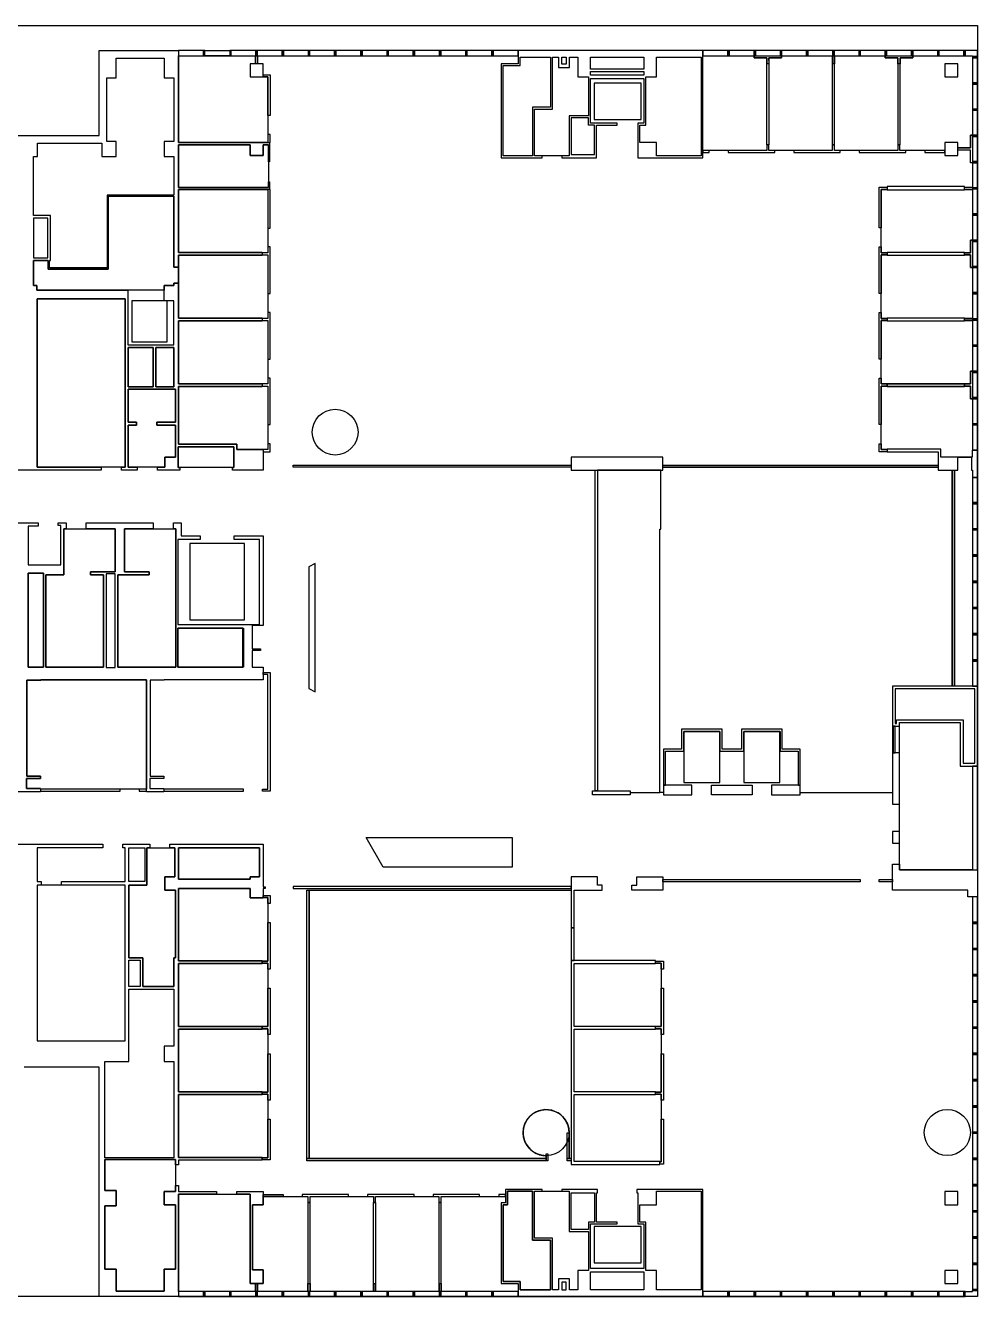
# Model space of a CAD drawing. Header units: centimetres. Extents: x -199 to 9291, y 1428 to 7336.
# Drawn here: x 4863 to 9291, y 1428 to 7336 of the extents above; entities that cross this region are included whole.
import ezdxf

# ---------------------------------------------------------------- set-up
doc = ezdxf.new("R2010")
doc.units = ezdxf.units.CM
doc.header["$MEASUREMENT"] = 0
for name, color, linetype in [('Elevators', 2, 'Continuous'), ('Facade_Glass', 4, 'Continuous'), ('Facade_Wall', 6, 'Continuous'), ('Glass', 4, 'Continuous'), ('Meeting rooms', 1, 'Continuous'), ('Offices', 1, 'Continuous'), ('Railing', 211, 'Continuous'), ('Stairs', 2, 'Continuous'), ('Storage', 40, 'Continuous'), ('Toilets', 40, 'Continuous'), ('Void', 7, 'Continuous'), ('Walls', 6, 'Continuous')]:
    doc.layers.add(name, color=color, linetype=linetype)

msp = doc.modelspace()

# ---------------------------------------------------------------- linework, layer by layer
msp.add_lwpolyline([(-198.9, 7335.8), (9290.6, 7335.8), (9290.6, 1427.6), (-198.9, 1427.6)], close=True)
at = {"layer": 'Elevators'}
for points in [[(7507.1, 6898.6), (7725.9, 6898.6), (7725.9, 7067), (7507.1, 7067)], [(5358.2, 5864.6), (5521.6, 5864.6), (5521.6, 6055.7), (5358.2, 6055.7)], [(5628.1, 4573.1), (5882.5, 4573.1), (5882.5, 4928.3), (5628.1, 4928.3)], [(8092.1, 4053.7), (7924.7, 4053.7), (7924.7, 3817.2), (8092.1, 3817.2)], [(8371.3, 4053.7), (8203.9, 4053.7), (8203.9, 3817.2), (8371.3, 3817.2)], [(7507.1, 1585), (7725.9, 1585), (7725.9, 1753.3), (7507.1, 1753.3)]]:
    msp.add_lwpolyline(points, close=True, dxfattribs=at)
at = {"layer": 'Facade_Glass'}
for points in [[(5575.3, 7195.2), (5691.5, 7195.2), (5691.5, 7218.8), (5575.3, 7218.8)], [(5697.2, 7218.8), (5813.4, 7218.8), (5813.4, 7195.2), (5697.2, 7195.2)], [(5819.1, 7195.2), (5935.3, 7195.2), (5935.3, 7218.8), (5819.1, 7218.8)], [(5941, 7195.2), (6057.3, 7195.2), (6057.3, 7218.8), (5941, 7218.8)], [(6062.9, 7195.2), (6179.2, 7195.2), (6179.2, 7218.8), (6062.9, 7218.8)], [(6184.9, 7195.2), (6301.1, 7195.2), (6301.1, 7218.8), (6184.9, 7218.8)], [(6306.8, 7195.2), (6423, 7195.2), (6423, 7218.8), (6306.8, 7218.8)], [(6428.7, 7195.2), (6544.9, 7195.2), (6544.9, 7218.8), (6428.7, 7218.8)], [(6550.6, 7195.2), (6666.9, 7195.2), (6666.9, 7218.8), (6550.6, 7218.8)], [(6672.5, 7195.2), (6788.8, 7195.2), (6788.8, 7218.8), (6672.5, 7218.8)], [(6794.5, 7195.2), (6910.7, 7195.2), (6910.7, 7218.8), (6794.5, 7218.8)], [(6916.4, 7195.2), (7032.6, 7195.2), (7032.6, 7218.8), (6916.4, 7218.8)], [(7038.3, 7195.2), (7154.5, 7195.2), (7154.5, 7218.8), (7038.3, 7218.8)], [(8012.9, 7195.2), (8129.9, 7195.2), (8129.9, 7218.8), (8012.9, 7218.8)], [(8135.6, 7195.2), (8251.8, 7195.2), (8251.8, 7218.8), (8135.6, 7218.8)], [(8257.5, 7195.2), (8373.7, 7195.2), (8373.7, 7218.8), (8257.5, 7218.8)], [(8379.4, 7195.2), (8495.7, 7195.2), (8495.7, 7218.8), (8379.4, 7218.8)], [(8501.3, 7195.2), (8617.6, 7195.2), (8617.6, 7218.8), (8501.3, 7218.8)], [(8623.3, 7195.2), (8739.5, 7195.2), (8739.5, 7218.8), (8623.3, 7218.8)], [(8745.2, 7195.2), (8861.4, 7195.2), (8861.4, 7218.8), (8745.2, 7218.8)], [(8867.1, 7195.2), (8983.3, 7195.2), (8983.3, 7218.8), (8867.1, 7218.8)], [(8989, 7195.2), (9105.3, 7195.2), (9105.3, 7218.8), (8989, 7218.8)], [(9110.9, 7195.2), (9227.2, 7195.2), (9227.2, 7218.8), (9110.9, 7218.8)], [(9290.6, 7195.2), (9290.6, 7218.8), (9232.9, 7218.8), (9232.9, 7195.2), (9267, 7195.2), (9267, 7191.1), (9290.6, 7191.1)], [(9267, 7185.4), (9267, 7069.2), (9290.6, 7069.2), (9290.6, 7185.4)], [(9267, 7063.5), (9267, 6947.3), (9290.6, 6947.3), (9290.6, 7063.5)], [(9267, 6941.6), (9267, 6825.4), (9290.6, 6825.4), (9290.6, 6941.6)], [(9267, 6819.7), (9267, 6703.4), (9290.6, 6703.4), (9290.6, 6819.7)], [(9267, 6697.8), (9267, 6581.5), (9290.6, 6581.5), (9290.6, 6697.8)], [(9267, 6575.8), (9267, 6459.6), (9290.6, 6459.6), (9290.6, 6575.8)], [(9267, 6453.9), (9267, 6337.7), (9290.6, 6337.7), (9290.6, 6453.9)], [(9267, 6332), (9267, 6215.8), (9290.6, 6215.8), (9290.6, 6332)], [(9267, 6210.1), (9267, 6093.8), (9290.6, 6093.8), (9290.6, 6210.1)], [(9267, 6088.2), (9267, 5971.9), (9290.6, 5971.9), (9290.6, 6088.2)], [(9267, 5966.2), (9267, 5850), (9290.6, 5850), (9290.6, 5966.2)], [(9267, 5844.3), (9267, 5728.1), (9290.6, 5728.1), (9290.6, 5844.3)], [(9267, 5722.4), (9267, 5606.2), (9290.6, 5606.2), (9290.6, 5722.4)], [(9267, 5600.5), (9267, 5484.2), (9290.6, 5484.2), (9290.6, 5600.5)], [(9267, 5478.6), (9267, 5362.3), (9290.6, 5362.3), (9290.6, 5478.6)], [(9267, 5234.7), (9267, 5118.5), (9290.6, 5118.5), (9290.6, 5234.7)], [(9267, 5112.8), (9267, 4996.6), (9290.6, 4996.6), (9290.6, 5112.8)], [(9267, 4990.9), (9267, 4874.6), (9290.6, 4874.6), (9290.6, 4990.9)], [(9267, 4869), (9267, 4752.7), (9290.6, 4752.7), (9290.6, 4869)], [(9267, 4747), (9267, 4630.8), (9290.6, 4630.8), (9290.6, 4747)], [(9267, 4625.1), (9267, 4508.9), (9290.6, 4508.9), (9290.6, 4625.1)], [(9267, 4503.2), (9267, 4387), (9290.6, 4387), (9290.6, 4503.2)], [(9267, 4381.3), (9267, 4265), (9290.6, 4265), (9290.6, 4381.3)], [(9267, 3893.6), (9267, 3411.6), (9290.6, 3411.6), (9290.6, 3893.6)], [(9267, 3284.8), (9267, 3167.8), (9290.6, 3167.8), (9290.6, 3284.8)], [(9267, 3162.1), (9267, 3045.8), (9290.6, 3045.8), (9290.6, 3162.1)], [(9267, 3040.2), (9267, 2923.9), (9290.6, 2923.9), (9290.6, 3040.2)], [(9267, 2918.2), (9267, 2802), (9290.6, 2802), (9290.6, 2918.2)], [(9267, 2796.3), (9267, 2680.1), (9290.6, 2680.1), (9290.6, 2796.3)], [(9267, 2674.4), (9267, 2558.2), (9290.6, 2558.2), (9290.6, 2674.4)], [(9267, 2552.5), (9267, 2436.2), (9290.6, 2436.2), (9290.6, 2552.5)], [(9267, 2430.6), (9267, 2314.3), (9290.6, 2314.3), (9290.6, 2430.6)], [(9267, 2308.6), (9267, 2192.4), (9290.6, 2192.4), (9290.6, 2308.6)], [(9267, 2186.7), (9267, 2070.5), (9290.6, 2070.5), (9290.6, 2186.7)], [(9267, 2064.8), (9267, 1948.6), (9290.6, 1948.6), (9290.6, 2064.8)], [(9267, 1942.9), (9267, 1826.6), (9290.6, 1826.6), (9290.6, 1942.9)], [(9267, 1821), (9267, 1704.7), (9290.6, 1704.7), (9290.6, 1821)], [(9267, 1699), (9267, 1582.8), (9290.6, 1582.8), (9290.6, 1699)], [(9267, 1577.1), (9267, 1460.9), (9290.6, 1460.9), (9290.6, 1577.1)], [(5691.5, 1451.1), (5575.3, 1451.1), (5575.3, 1427.6), (5691.5, 1427.6)], [(5813.4, 1451.1), (5697.2, 1451.1), (5697.2, 1427.6), (5813.4, 1427.6)], [(5935.3, 1451.1), (5819.1, 1451.1), (5819.1, 1427.6), (5935.3, 1427.6)], [(6057.3, 1451.1), (5941, 1451.1), (5941, 1427.6), (6057.3, 1427.6)], [(6179.2, 1451.1), (6062.9, 1451.1), (6062.9, 1427.6), (6179.2, 1427.6)], [(6301.1, 1451.1), (6184.9, 1451.1), (6184.9, 1427.6), (6301.1, 1427.6)], [(6423, 1451.1), (6306.8, 1451.1), (6306.8, 1427.6), (6423, 1427.6)], [(6544.9, 1451.1), (6428.7, 1451.1), (6428.7, 1427.6), (6544.9, 1427.6)], [(6666.9, 1451.1), (6550.6, 1451.1), (6550.6, 1427.6), (6666.9, 1427.6)], [(6788.8, 1451.1), (6672.5, 1451.1), (6672.5, 1427.6), (6788.8, 1427.6)], [(6910.7, 1451.1), (6794.5, 1451.1), (6794.5, 1427.6), (6910.7, 1427.6)], [(7032.6, 1451.1), (6916.4, 1451.1), (6916.4, 1427.6), (7032.6, 1427.6)], [(7154.5, 1451.1), (7038.3, 1451.1), (7038.3, 1427.6), (7154.5, 1427.6)], [(8129.9, 1451.1), (8012.9, 1451.1), (8012.9, 1427.6), (8129.9, 1427.6)], [(8251.8, 1451.1), (8135.6, 1451.1), (8135.6, 1427.6), (8251.8, 1427.6)], [(8373.7, 1451.1), (8257.5, 1451.1), (8257.5, 1427.6), (8373.7, 1427.6)], [(8495.7, 1451.1), (8379.4, 1451.1), (8379.4, 1427.6), (8495.7, 1427.6)], [(8617.6, 1451.1), (8501.3, 1451.1), (8501.3, 1427.6), (8617.6, 1427.6)], [(8739.5, 1451.1), (8623.3, 1451.1), (8623.3, 1427.6), (8739.5, 1427.6)], [(8861.4, 1451.1), (8745.2, 1451.1), (8745.2, 1427.6), (8861.4, 1427.6)], [(8983.3, 1451.1), (8867.1, 1451.1), (8867.1, 1427.6), (8983.3, 1427.6)], [(9105.3, 1451.1), (8989, 1451.1), (8989, 1427.6), (9105.3, 1427.6)], [(9227.2, 1451.1), (9110.9, 1451.1), (9110.9, 1427.6), (9227.2, 1427.6)], [(9290.6, 1451.1), (9290.6, 1427.6), (9232.9, 1427.6), (9232.9, 1451.1), (9267, 1451.1), (9267, 1455.2), (9290.6, 1455.2)]]:
    msp.add_lwpolyline(points, close=True, dxfattribs=at)
at = {"layer": 'Facade_Wall'}
for points in [[(5691.5, 7195.2), (5697.2, 7195.2), (5697.2, 7218.8), (5691.5, 7218.8)], [(5813.4, 7195.2), (5819.1, 7195.2), (5819.1, 7218.8), (5813.4, 7218.8)], [(5935.3, 7195.2), (5941, 7195.2), (5941, 7218.8), (5935.3, 7218.8)], [(6057.3, 7195.2), (6062.9, 7195.2), (6062.9, 7218.8), (6057.3, 7218.8)], [(6179.2, 7195.2), (6184.9, 7195.2), (6184.9, 7218.8), (6179.2, 7218.8)], [(6301.1, 7195.2), (6306.8, 7195.2), (6306.8, 7218.8), (6301.1, 7218.8)], [(6423, 7195.2), (6428.7, 7195.2), (6428.7, 7218.8), (6423, 7218.8)], [(6544.9, 7195.2), (6550.6, 7195.2), (6550.6, 7218.8), (6544.9, 7218.8)], [(6666.9, 7195.2), (6672.5, 7195.2), (6672.5, 7218.8), (6666.9, 7218.8)], [(6788.8, 7195.2), (6794.5, 7195.2), (6794.5, 7218.8), (6788.8, 7218.8)], [(6910.7, 7195.2), (6916.4, 7195.2), (6916.4, 7218.8), (6910.7, 7218.8)], [(7032.6, 7195.2), (7038.3, 7195.2), (7038.3, 7218.8), (7032.6, 7218.8)], [(8129.9, 7195.2), (8135.6, 7195.2), (8135.6, 7218.8), (8129.9, 7218.8)], [(8251.8, 7195.2), (8257.5, 7195.2), (8257.5, 7218.8), (8251.8, 7218.8)], [(8373.7, 7195.2), (8379.4, 7195.2), (8379.4, 7218.8), (8373.7, 7218.8)], [(8495.7, 7195.2), (8501.3, 7195.2), (8501.3, 7218.8), (8495.7, 7218.8)], [(8617.6, 7195.2), (8623.3, 7195.2), (8623.3, 7218.8), (8617.6, 7218.8)], [(8739.5, 7195.2), (8745.2, 7195.2), (8745.2, 7218.8), (8739.5, 7218.8)], [(8861.4, 7195.2), (8867.1, 7195.2), (8867.1, 7218.8), (8861.4, 7218.8)], [(8983.3, 7195.2), (8989, 7195.2), (8989, 7218.8), (8983.3, 7218.8)], [(9105.3, 7195.2), (9110.9, 7195.2), (9110.9, 7218.8), (9105.3, 7218.8)], [(9227.2, 7195.2), (9232.9, 7195.2), (9232.9, 7218.8), (9227.2, 7218.8)], [(9267, 7191.1), (9267, 7185.4), (9290.6, 7185.4), (9290.6, 7191.1)], [(9267, 7069.2), (9267, 7063.5), (9290.6, 7063.5), (9290.6, 7069.2)], [(9267, 6947.3), (9267, 6941.6), (9290.6, 6941.6), (9290.6, 6947.3)], [(9267, 6825.4), (9267, 6819.7), (9290.6, 6819.7), (9290.6, 6825.4)], [(9267, 6703.4), (9267, 6697.8), (9290.6, 6697.8), (9290.6, 6703.4)], [(9267, 6581.5), (9267, 6575.8), (9290.6, 6575.8), (9290.6, 6581.5)], [(9267, 6459.6), (9267, 6453.9), (9290.6, 6453.9), (9290.6, 6459.6)], [(9267, 6337.7), (9267, 6332), (9290.6, 6332), (9290.6, 6337.7)], [(9267, 6215.8), (9267, 6210.1), (9290.6, 6210.1), (9290.6, 6215.8)], [(9267, 6093.8), (9267, 6088.2), (9290.6, 6088.2), (9290.6, 6093.8)], [(9267, 5971.9), (9267, 5966.2), (9290.6, 5966.2), (9290.6, 5971.9)], [(9267, 5850), (9267, 5844.3), (9290.6, 5844.3), (9290.6, 5850)], [(9267, 5728.1), (9267, 5722.4), (9290.6, 5722.4), (9290.6, 5728.1)], [(9267, 5606.2), (9267, 5600.5), (9290.6, 5600.5), (9290.6, 5606.2)], [(9267, 5484.2), (9267, 5478.6), (9290.6, 5478.6), (9290.6, 5484.2)], [(9267, 5362.3), (9265.4, 5362.3), (9265.4, 5329), (9262.9, 5329), (9262.9, 5268), (9267, 5268), (9267, 5234.7), (9290.6, 5234.7), (9290.6, 5362.3)], [(9267, 5118.5), (9267, 5112.8), (9290.6, 5112.8), (9290.6, 5118.5)], [(9267, 4996.6), (9267, 4990.9), (9290.6, 4990.9), (9290.6, 4996.6)], [(9267, 4874.6), (9267, 4869), (9290.6, 4869), (9290.6, 4874.6)], [(9267, 4752.7), (9267, 4747), (9290.6, 4747), (9290.6, 4752.7)], [(9267, 4630.8), (9267, 4625.1), (9290.6, 4625.1), (9290.6, 4630.8)], [(9267, 4508.9), (9267, 4503.2), (9290.6, 4503.2), (9290.6, 4508.9)], [(9267, 4387), (9267, 4381.3), (9290.6, 4381.3), (9290.6, 4387)], [(9267, 3167.8), (9267, 3162.1), (9290.6, 3162.1), (9290.6, 3167.8)], [(9267, 3045.8), (9267, 3040.2), (9290.6, 3040.2), (9290.6, 3045.8)], [(9267, 2923.9), (9267, 2918.2), (9290.6, 2918.2), (9290.6, 2923.9)], [(9267, 2802), (9267, 2796.3), (9290.6, 2796.3), (9290.6, 2802)], [(9267, 2680.1), (9267, 2674.4), (9290.6, 2674.4), (9290.6, 2680.1)], [(9267, 2558.2), (9267, 2552.5), (9290.6, 2552.5), (9290.6, 2558.2)], [(9267, 2436.2), (9267, 2430.6), (9290.6, 2430.6), (9290.6, 2436.2)], [(9267, 2314.3), (9267, 2308.6), (9290.6, 2308.6), (9290.6, 2314.3)], [(9267, 2192.4), (9267, 2186.7), (9290.6, 2186.7), (9290.6, 2192.4)], [(9267, 2070.5), (9267, 2064.8), (9290.6, 2064.8), (9290.6, 2070.5)], [(9267, 1948.6), (9267, 1942.9), (9290.6, 1942.9), (9290.6, 1948.6)], [(9267, 1826.6), (9267, 1821), (9290.6, 1821), (9290.6, 1826.6)], [(9267, 1704.7), (9267, 1699), (9290.6, 1699), (9290.6, 1704.7)], [(9267, 1582.8), (9267, 1577.1), (9290.6, 1577.1), (9290.6, 1582.8)], [(5697.2, 1451.1), (5691.5, 1451.1), (5691.5, 1427.6), (5697.2, 1427.6)], [(5819.1, 1451.1), (5813.4, 1451.1), (5813.4, 1427.6), (5819.1, 1427.6)], [(5941, 1451.1), (5935.3, 1451.1), (5935.3, 1427.6), (5941, 1427.6)], [(6062.9, 1451.1), (6057.3, 1451.1), (6057.3, 1427.6), (6062.9, 1427.6)], [(6184.9, 1451.1), (6179.2, 1451.1), (6179.2, 1427.6), (6184.9, 1427.6)], [(6306.8, 1451.1), (6301.1, 1451.1), (6301.1, 1427.6), (6306.8, 1427.6)], [(6428.7, 1451.1), (6423, 1451.1), (6423, 1427.6), (6428.7, 1427.6)], [(6550.6, 1451.1), (6544.9, 1451.1), (6544.9, 1427.6), (6550.6, 1427.6)], [(6672.5, 1451.1), (6666.9, 1451.1), (6666.9, 1427.6), (6672.5, 1427.6)], [(6794.5, 1451.1), (6788.8, 1451.1), (6788.8, 1427.6), (6794.5, 1427.6)], [(6916.4, 1451.1), (6910.7, 1451.1), (6910.7, 1427.6), (6916.4, 1427.6)], [(7038.3, 1451.1), (7032.6, 1451.1), (7032.6, 1427.6), (7038.3, 1427.6)], [(8135.6, 1451.1), (8129.9, 1451.1), (8129.9, 1427.6), (8135.6, 1427.6)], [(8257.5, 1451.1), (8251.8, 1451.1), (8251.8, 1427.6), (8257.5, 1427.6)], [(8379.4, 1451.1), (8373.7, 1451.1), (8373.7, 1427.6), (8379.4, 1427.6)], [(8501.3, 1451.1), (8495.7, 1451.1), (8495.7, 1427.6), (8501.3, 1427.6)], [(8623.3, 1451.1), (8617.6, 1451.1), (8617.6, 1427.6), (8623.3, 1427.6)], [(8745.2, 1451.1), (8739.5, 1451.1), (8739.5, 1427.6), (8745.2, 1427.6)], [(8867.1, 1451.1), (8861.4, 1451.1), (8861.4, 1427.6), (8867.1, 1427.6)], [(8989, 1451.1), (8983.3, 1451.1), (8983.3, 1427.6), (8989, 1427.6)], [(9110.9, 1451.1), (9105.3, 1451.1), (9105.3, 1427.6), (9110.9, 1427.6)], [(9232.9, 1451.1), (9227.2, 1451.1), (9227.2, 1427.6), (9232.9, 1427.6)], [(9267, 1460.9), (9267, 1455.2), (9290.6, 1455.2), (9290.6, 1460.9)]]:
    msp.add_lwpolyline(points, close=True, dxfattribs=at)
at = {"layer": 'Glass'}
for points in [[(5943.1, 7195.2), (5943.1, 7157.8), (5933.3, 7157.8), (5933.3, 7195.2)], [(8310.7, 7185.4), (8251.8, 7185.4), (8251.8, 7195.2), (8379.4, 7195.2), (8379.4, 7185.4), (8320.5, 7185.4), (8320.5, 7157.8), (8310.7, 7157.8)], [(8625.3, 7195.2), (8625.3, 7157.8), (8615.5, 7157.8), (8615.5, 7195.2)], [(8920.3, 7185.4), (8861.4, 7185.4), (8861.4, 7195.2), (8989, 7195.2), (8989, 7185.4), (8930.1, 7185.4), (8930.1, 7157.8), (8920.3, 7157.8)], [(6000.8, 7106.6), (6000.8, 6917.2), (5991, 6917.2), (5991, 7096.8), (5968.7, 7096.8), (5968.7, 7106.6)], [(5991, 6829.4), (5991, 6792), (6000.8, 6792), (6000.8, 6829.4)], [(9257.3, 6766.3), (9257.3, 6825.2), (9267, 6825.2), (9267, 6697.6), (9257.3, 6697.6), (9257.3, 6756.5), (9199.5, 6756.5), (9199.5, 6766.3)], [(8042.9, 6754.2), (8012.9, 6754.2), (8012.9, 6744.5), (8042.9, 6744.5)], [(8131.1, 6754.2), (8131.1, 6744.5), (8347.3, 6744.5), (8347.3, 6754.2), (8320.1, 6754.2), (8320.1, 6781.5), (8310.3, 6781.5), (8310.3, 6754.2)], [(8435.9, 6754.2), (8435.9, 6744.5), (8652.1, 6744.5), (8652.1, 6754.2), (8624.9, 6754.2), (8624.9, 6781.5), (8615.1, 6781.5), (8615.1, 6754.2)], [(8740.7, 6754.2), (8740.7, 6744.5), (8956.9, 6744.5), (8956.9, 6754.2), (8929.7, 6754.2), (8929.7, 6781.5), (8919.9, 6781.5), (8919.9, 6754.2)], [(9138.6, 6754.2), (9045.4, 6754.2), (9045.4, 6744.5), (9138.6, 6744.5)], [(5991, 6572.6), (5991, 6393.3), (6000.8, 6393.3), (6000.8, 6572.6)], [(8869.5, 6583.6), (8869.5, 6573.8), (8842.3, 6573.8), (8842.3, 6394.6), (8832.6, 6394.6), (8832.6, 6583.6)], [(9267, 6573.8), (9229.6, 6573.8), (9229.6, 6583.6), (9267, 6583.6)], [(9257.3, 6278.8), (9257.3, 6337.7), (9267, 6337.7), (9267, 6210.1), (9257.3, 6210.1), (9257.3, 6269), (9229.6, 6269), (9229.6, 6278.8)], [(5991, 6089.8), (6000.8, 6089.8), (6000.8, 6306), (5991, 6306), (5991, 6278.8), (5963.8, 6278.8), (5963.8, 6269), (5991, 6269)], [(8842.3, 6089.8), (8832.6, 6089.8), (8832.6, 6306), (8842.3, 6306), (8842.3, 6278.8), (8869.5, 6278.8), (8869.5, 6269), (8842.3, 6269)], [(5991, 5785), (6000.8, 5785), (6000.8, 6001.2), (5991, 6001.2), (5991, 5974), (5963.8, 5974), (5963.8, 5964.2), (5991, 5964.2)], [(8842.3, 5785), (8832.6, 5785), (8832.6, 6001.2), (8842.3, 6001.2), (8842.3, 5974), (8869.5, 5974), (8869.5, 5964.2), (8842.3, 5964.2)], [(9267, 5964.2), (9229.6, 5964.2), (9229.6, 5974), (9267, 5974)], [(5991, 5480.2), (6000.8, 5480.2), (6000.8, 5696.4), (5991, 5696.4), (5991, 5669.2), (5963.8, 5669.2), (5963.8, 5659.4), (5991, 5659.4)], [(8842.3, 5480.2), (8832.6, 5480.2), (8832.6, 5696.4), (8842.3, 5696.4), (8842.3, 5669.2), (8869.5, 5669.2), (8869.5, 5659.4), (8842.3, 5659.4)], [(9257.3, 5669.2), (9257.3, 5728.1), (9267, 5728.1), (9267, 5600.5), (9257.3, 5600.5), (9257.3, 5659.4), (9229.6, 5659.4), (9229.6, 5669.2)], [(6000.8, 5354.6), (6000.8, 5391.6), (5991, 5391.6), (5991, 5364.4), (5968.7, 5364.4), (5968.7, 5354.6)], [(8832.6, 5354.6), (8832.6, 5391.6), (8842.3, 5391.6), (8842.3, 5364.4), (8869.5, 5364.4), (8869.5, 5354.6)], [(6108.5, 5291.6), (7400.8, 5291.6), (7400.8, 5281.9), (6108.5, 5281.9)], [(7827.5, 5291.6), (9107.7, 5291.6), (9107.7, 5281.9), (7827.5, 5281.9)], [(6000.8, 4328.9), (6000.8, 3777), (5965.4, 3777), (5965.4, 3786.7), (5991, 3786.7), (5991, 4319.1), (5968.7, 4319.1), (5968.7, 4328.9)], [(8897.6, 4078.9), (8897.6, 3954.6), (8907.3, 3954.6), (8907.3, 4078.9)], [(8465.6, 3805), (8465.6, 3972.4), (8381.9, 3972.4), (8381.9, 4064.3), (8193.3, 4064.3), (8193.3, 3972.4), (8102.3, 3972.4), (8102.3, 4064.3), (7914.5, 4064.3), (7914.5, 3972.4), (7830, 3972.4), (7830, 3805), (7839.7, 3805), (7839.7, 3962.7), (7924.3, 3962.7), (7924.3, 4054.5), (8092.5, 4054.5), (8092.5, 3962.7), (8203, 3962.7), (8203, 4054.5), (8372.1, 4054.5), (8372.1, 3962.7), (8455.8, 3962.7), (8455.8, 3805)], [(5303.8, 3786.7), (4934, 3786.7), (4934, 3777), (5303.8, 3777)], [(5426.5, 3786.7), (5392.4, 3786.7), (5392.4, 3777), (5426.5, 3777)], [(5876.8, 3786.7), (5507, 3786.7), (5507, 3777), (5876.8, 3777)], [(7400.8, 3333.7), (6108.5, 3333.7), (6108.5, 3323.9), (7400.8, 3323.9)], [(7827.5, 3365.7), (8744.4, 3365.7), (8744.4, 3355.9), (7827.5, 3355.9)], [(8832.2, 3365.7), (8894.7, 3365.7), (8894.7, 3355.9), (8832.2, 3355.9)], [(6000.8, 3291.7), (6000.8, 3254.7), (5991, 3254.7), (5991, 3282), (5968.7, 3282), (5968.7, 3291.7)], [(5991, 3166.1), (6000.8, 3166.1), (6000.8, 2949.9), (5991, 2949.9), (5991, 2977.2), (5963.8, 2977.2), (5963.8, 2986.9), (5991, 2986.9)], [(7415.4, 3141.8), (7400.8, 3141.8), (7400.8, 2989), (7415.4, 2989)], [(7829.6, 2986.9), (7829.6, 2949.9), (7819.8, 2949.9), (7819.8, 2977.2), (7792.6, 2977.2), (7792.6, 2986.9)], [(5991, 2861.3), (6000.8, 2861.3), (6000.8, 2645.1), (5991, 2645.1), (5991, 2672.4), (5963.8, 2672.4), (5963.8, 2682.1), (5991, 2682.1)], [(7819.8, 2861.3), (7829.6, 2861.3), (7829.6, 2645.1), (7819.8, 2645.1), (7819.8, 2672.4), (7792.6, 2672.4), (7792.6, 2682.1), (7819.8, 2682.1)], [(5991, 2556.5), (6000.8, 2556.5), (6000.8, 2340.3), (5991, 2340.3), (5991, 2367.6), (5963.8, 2367.6), (5963.8, 2377.3), (5991, 2377.3)], [(7819.8, 2556.5), (7829.6, 2556.5), (7829.6, 2340.3), (7819.8, 2340.3), (7819.8, 2367.6), (7792.6, 2367.6), (7792.6, 2377.3), (7819.8, 2377.3)], [(5963.8, 2062.8), (5963.8, 2072.5), (5991, 2072.5), (5991, 2251.7), (6000.8, 2251.7), (6000.8, 2062.7)], [(7813.7, 2043.6), (7813.7, 2053.4), (7819.8, 2053.4), (7819.8, 2251.7), (7829.6, 2251.7), (7829.6, 2043.6)], [(6061.3, 1892.1), (5968.7, 1892.1), (5968.7, 1901.8), (6061.3, 1901.8)], [(6365.7, 1892.1), (6365.7, 1901.8), (6149.5, 1901.8), (6149.5, 1892.1), (6176.7, 1892.1), (6176.7, 1864.8), (6186.5, 1864.8), (6186.5, 1892.1)], [(6670.5, 1892.1), (6670.5, 1901.8), (6454.3, 1901.8), (6454.3, 1892.1), (6481.5, 1892.1), (6481.5, 1864.8), (6491.3, 1864.8), (6491.3, 1892.1)], [(6975.3, 1892.1), (6975.3, 1901.8), (6759.1, 1901.8), (6759.1, 1892.1), (6786.3, 1892.1), (6786.3, 1864.8), (6796.1, 1864.8), (6796.1, 1892.1)], [(7064.3, 1892.1), (7096, 1892.1), (7096, 1901.8), (7064.3, 1901.8)], [(5943.1, 1488.5), (5943.1, 1451.1), (5933.3, 1451.1), (5933.3, 1488.5)], [(6186.9, 1488.5), (6186.9, 1451.1), (6177.1, 1451.1), (6177.1, 1488.5)], [(6491.7, 1488.5), (6491.7, 1451.1), (6481.9, 1451.1), (6481.9, 1488.5)], [(6796.5, 1488.5), (6796.5, 1451.1), (6786.7, 1451.1), (6786.7, 1488.5)]]:
    msp.add_lwpolyline(points, close=True, dxfattribs=at)
at = {"layer": 'Meeting rooms'}
msp.add_lwpolyline([(5426.5, 3786.7), (5392.4, 3786.7), (5303.8, 3786.7), (4934, 3786.7), (4934, 3789.6), (4868.9, 3789.6), (4868.9, 3835.1), (4934, 3835.1), (4934, 3846.5), (4870.6, 3846.5), (4870.6, 4292.7), (4934.8, 4292.7), (4934.8, 4294.3), (5426.5, 4294.3)], close=True, dxfattribs=at)
at = {"layer": 'Offices'}
for points in [[(5991, 6917.2), (5991, 6829.4), (5991, 6792), (5575.3, 6792), (5575.3, 7092), (5575.3, 7195.2), (5691.5, 7195.2), (5697.2, 7195.2), (5813.4, 7195.2), (5819.1, 7195.2), (5933.3, 7195.2), (5933.3, 7157.8), (5907.7, 7157.8), (5907.7, 7096.8), (5968.7, 7096.8), (5991, 7096.8)], [(8309.5, 6781.5), (8310.3, 6781.5), (8310.3, 6754.2), (8042.9, 6754.2), (8012.9, 6754.2), (8012.9, 7195.2), (8129.9, 7195.2), (8135.6, 7195.2), (8251.8, 7195.2), (8251.8, 7185.4), (8310.7, 7185.4), (8310.7, 7157.8), (8309.5, 7157.8)], [(8614.3, 6781.5), (8615.1, 6781.5), (8615.1, 6754.2), (8320.1, 6754.2), (8320.1, 6781.5), (8320.9, 6781.5), (8320.9, 7157.8), (8320.5, 7185.4), (8379.4, 7185.4), (8379.4, 7195.2), (8379.4, 7195.2), (8495.7, 7195.2), (8501.3, 7195.2), (8615.5, 7195.2), (8615.5, 7157.8), (8614.3, 7157.8)], [(8919.1, 6781.5), (8919.9, 6781.5), (8919.9, 6754.2), (8624.9, 6754.2), (8624.9, 6781.5), (8625.7, 6781.5), (8625.7, 7157.8), (8625.3, 7157.8), (8625.3, 7195.2), (8739.5, 7195.2), (8745.2, 7195.2), (8861.4, 7195.2), (8861.4, 7185.4), (8920.3, 7185.4), (8920.3, 7157.8), (8919.1, 7157.8)], [(9267, 6947.3), (9267, 6947.3), (9267, 6947.3), (9267, 6941.6), (9267, 6825.4), (9267, 6825.4), (9267, 6825.2), (9257.3, 6825.2), (9257.3, 6766.3), (9199.5, 6766.3), (9199.5, 6792), (9138.6, 6792), (9138.6, 6754.2), (9045.4, 6754.2), (8929.7, 6754.2), (8929.7, 6781.5), (8930.5, 6781.5), (8930.5, 7157.8), (8930.1, 7157.8), (8930.1, 7185.4), (8989, 7185.4), (8989, 7195.2), (9105.3, 7195.2), (9105.3, 7195.2), (9110.9, 7195.2), (9227.2, 7195.2), (9232.9, 7195.2), (9267, 7195.2), (9267, 7191.1), (9267, 7191.1), (9267, 7185.4), (9267, 7069.2), (9267, 7069.2), (9267, 7063.5)], [(5991, 6393.3), (5991, 6306), (5991, 6278.8), (5963.8, 6278.8), (5963.8, 6280), (5575.3, 6280), (5575.3, 6572.6), (5991, 6572.6)], [(9267, 6459.6), (9267, 6459.6), (9267, 6453.9), (9267, 6453.9), (9267, 6337.7), (9257.3, 6337.7), (9257.3, 6278.8), (9229.6, 6278.8), (9229.6, 6280), (8869.5, 6280), (8842.3, 6278.8), (8842.3, 6394.6), (8842.3, 6573.8), (8869.5, 6573.8), (8869.5, 6571), (9229.6, 6571), (9229.6, 6573.8), (9267, 6573.8)], [(5991, 6089.8), (5991, 6001.2), (5991, 5974), (5963.8, 5974), (5963.8, 5975.2), (5575.3, 5975.2), (5575.3, 6138.6), (5575.3, 6212.5), (5575.3, 6267.8), (5963.8, 6267.8), (5963.8, 6269), (5991, 6269)], [(9267, 5974), (9229.6, 5974), (9229.6, 5975.2), (8869.5, 5975.2), (8869.5, 5974), (8842.3, 5974), (8842.3, 6269), (8869.5, 6269), (8869.5, 6267.8), (9229.6, 6267.8), (9229.6, 6269), (9257.3, 6269), (9257.3, 6210.1), (9267, 6210.1), (9267, 6093.8), (9267, 6093.8), (9267, 6088.2), (9267, 6088.2)], [(5991, 5785), (5991, 5696.4), (5991, 5669.2), (5963.8, 5669.2), (5963.8, 5670.4), (5575.3, 5670.4), (5575.3, 5963), (5963.8, 5963), (5963.8, 5964.2), (5991, 5964.2)], [(9267, 5850), (9267, 5850), (9267, 5844.3), (9267, 5844.3), (9267, 5844.3), (9267, 5728.1), (9257.3, 5728.1), (9257.3, 5669.2), (9229.6, 5669.2), (9229.6, 5670.4), (8869.5, 5670.4), (8869.5, 5669.2), (8842.3, 5669.2), (8842.3, 5964.2), (8869.5, 5964.2), (8869.5, 5963), (9229.6, 5963), (9229.6, 5964.2), (9267, 5964.2)], [(5991, 5480.2), (5991, 5391.6), (5991, 5364.4), (5968.7, 5364.4), (5968.7, 5364.8), (5846.7, 5364.8), (5846.7, 5390), (5575.3, 5390), (5575.3, 5658.2), (5963.8, 5658.2), (5991, 5659.4)], [(9267, 5362.3), (9265.4, 5362.3), (9265.4, 5329), (9262.9, 5329), (9199.5, 5329), (9119.1, 5329), (9119.1, 5365.6), (8869.5, 5365.6), (8869.5, 5364.4), (8842.3, 5364.4), (8842.3, 5391.6), (8842.3, 5659.4), (8869.5, 5659.4), (8869.5, 5658.2), (9229.6, 5658.2), (9229.6, 5659.4), (9257.3, 5659.4), (9257.3, 5600.5), (9267, 5600.5), (9267, 5484.2), (9267, 5484.2), (9267, 5478.6), (9267, 5478.6)], [(5991, 2986.9), (5963.8, 2986.9), (5963.8, 2986.9), (5963.8, 2988.1), (5575.3, 2988.1), (5575.3, 3324.6), (5907.7, 3324.6), (5907.7, 3281.6), (5968.7, 3281.6), (5991, 3282), (5991, 3254.7)], [(5991, 2682.1), (5963.8, 2682.1), (5963.8, 2683.3), (5575.3, 2683.3), (5575.3, 2975.9), (5963.8, 2975.9), (5991, 2977.2), (5991, 2861.3), (5991, 2861.3)], [(7819.8, 2682.1), (7792.6, 2682.1), (7792.6, 2683.3), (7415.4, 2683.3), (7415.4, 2975.1), (7792.6, 2975.1), (7792.6, 2977.2), (7819.8, 2977.2), (7819.8, 2949.9)], [(5963.8, 2377.3), (5963.8, 2377.3), (5963.8, 2378.5), (5575.3, 2378.5), (5575.3, 2671.1), (5963.8, 2671.1), (5991, 2672.4), (5991, 2645.1), (5991, 2377.3)], [(7819.8, 2377.3), (7792.6, 2377.3), (7792.6, 2378.5), (7415.4, 2378.5), (7415.4, 2671.1), (7792.6, 2671.1), (7792.6, 2672.4), (7819.8, 2672.4)], [(5991, 2251.7), (5991, 2251.7), (5991, 2072.5), (5963.8, 2072.5), (5963.8, 2073.7), (5575.3, 2073.7), (5575.3, 2366.3), (5963.8, 2366.3), (5991, 2367.6)], [(7819.8, 2053.4), (7813.7, 2053.4), (7813.7, 2055.9), (7415.4, 2055.9), (7415.4, 2366.3), (7792.6, 2366.3), (7792.6, 2367.6), (7819.8, 2367.6)], [(5575.3, 1451.1), (5575.3, 1903.9), (5907.7, 1903.9), (5907.7, 1488.5), (5933.3, 1488.5), (5933.3, 1451.1)], [(6175.9, 1488.5), (6177.1, 1488.5), (6177.1, 1451.1), (6062.9, 1451.1), (6062.9, 1451.1), (6057.3, 1451.1), (6057.3, 1451.1), (5943.1, 1451.1), (5943.1, 1488.5), (5968.7, 1488.5), (5968.7, 1551.9), (5919.1, 1551.9), (5919.1, 1854.3), (5968.7, 1854.3), (5968.7, 1892.1), (6061.3, 1892.1), (6176.7, 1892.1), (6176.7, 1864.8), (6175.9, 1864.8)], [(6480.7, 1488.5), (6481.9, 1488.5), (6481.9, 1451.1), (6428.7, 1451.1), (6428.7, 1451.1), (6423, 1451.1), (6423, 1451.1), (6306.8, 1451.1), (6306.8, 1451.1), (6301.1, 1451.1), (6301.1, 1451.1), (6186.9, 1451.1), (6186.9, 1488.5), (6187.3, 1488.5), (6187.3, 1864.8), (6186.5, 1864.8), (6186.5, 1892.1), (6481.5, 1892.1), (6481.5, 1864.8), (6480.7, 1864.8)], [(6785.5, 1488.5), (6786.7, 1488.5), (6786.7, 1451.1), (6672.5, 1451.1), (6672.5, 1451.1), (6666.9, 1451.1), (6666.9, 1451.1), (6550.6, 1451.1), (6550.6, 1451.1), (6544.9, 1451.1), (6544.9, 1451.1), (6491.7, 1451.1), (6491.7, 1488.5), (6492.1, 1488.5), (6492.1, 1864.8), (6491.3, 1864.8), (6491.3, 1892.1), (6786.3, 1892.1), (6786.3, 1864.8), (6785.5, 1864.8)], [(7075.7, 1488.5), (7154.5, 1488.5), (7154.5, 1451.1), (7038.3, 1451.1), (7038.3, 1451.1), (7032.6, 1451.1), (7032.6, 1451.1), (6916.4, 1451.1), (6916.4, 1451.1), (6910.7, 1451.1), (6910.7, 1451.1), (6796.5, 1451.1), (6796.5, 1488.5), (6796.9, 1488.5), (6796.9, 1864.8), (6796.1, 1864.8), (6796.1, 1892.1), (7096, 1892.1), (7096, 1863.2), (7075.7, 1863.2)]]:
    msp.add_lwpolyline(points, close=True, dxfattribs=at)
at = {"layer": 'Railing'}
for points in [[(7511.8, 5268), (7522.7, 5268), (7522.7, 3779), (7511.8, 3779)], [(9171.9, 5268), (9182.9, 5268), (9182.9, 4265), (9171.9, 4265)], [(7500, 3779), (7675.5, 3779), (7675.5, 3760.3), (7500, 3760.3)], [(6172.3, 3316.5), (6183.2, 3316.5), (6183.2, 2068.9), (6172.3, 2068.9)], [(7391.1, 2068.9), (7382.9, 2068.9), (7382.9, 2189.4), (7391.1, 2189.4)], [(6172.3, 2057.9), (6172.3, 2068.9), (7284.5, 2068.9), (7284.5, 2057.9)], [(7292.6, 2057.9), (7284.5, 2057.9), (7284.5, 2090.4), (7292.6, 2090.4)], [(7382.9, 2057.9), (7382.9, 2068.9), (7400.8, 2068.9), (7400.8, 2057.9)]]:
    msp.add_lwpolyline(points, close=True, dxfattribs=at)
at = {"layer": 'Stairs'}
for points in [[(4918.5, 6065.4), (5327.4, 6065.4), (5327.4, 5282.7), (4918.5, 5282.7)], [(7812.9, 3770.1), (7812.9, 4994.1), (7817, 4994.1), (7817, 5268), (7522.7, 5268), (7522.7, 3779), (7675.5, 3779), (7675.5, 3770.1)], [(8927.3, 3534.3), (8927.3, 4096), (9210.1, 4096), (9210.1, 3893.6), (9267, 3893.6), (9267, 3411.6), (8927.3, 3411.6)], [(6526.2, 3423.8), (6447.4, 3561.2), (7126.9, 3561.2), (7126.9, 3423.8)], [(5327.4, 3339.3), (4918.5, 3339.3), (4918.5, 2615.9), (5327.4, 2615.9)]]:
    msp.add_lwpolyline(points, close=True, dxfattribs=at)
for centre, radius in [((6303.4, 5445.4), 106.3), ((7284.5, 2189.4), 107.2), ((9150, 2190.1), 107.2)]:
    msp.add_circle(centre, radius, dxfattribs=at)
at = {"layer": 'Storage'}
for points in [[(7391.9, 6729.5), (7356.9, 6729.5), (7265.9, 6729.5), (7230.1, 6729.5), (7230.1, 6947.3), (7313.8, 6947.3), (7313.8, 7187.9), (7342.3, 7187.9), (7342.3, 7140.7), (7393.5, 7140.7), (7393.5, 7187.9), (7431.7, 7187.9), (7431.7, 7096.8), (7481.3, 7096.8), (7481.3, 6915.6), (7391.9, 6915.6)], [(5993.9, 6609.2), (5993.9, 6583.2), (5575.3, 6583.2), (5575.3, 6781.5), (5907.7, 6781.5), (5907.7, 6731.1), (5968.7, 6731.1), (5968.7, 6781.5), (5993.9, 6781.5), (5993.9, 6701.8)], [(5553.3, 6212.5), (5575.3, 6212.5), (5575.3, 6138.6), (5553.3, 6138.6), (5553.3, 6126.4), (5508.6, 6126.4), (5508.6, 6106), (5339.6, 6106), (4916.9, 6106), (4916.9, 6126.4), (4901.5, 6126.4), (4901.5, 6242.6), (4969.7, 6242.6), (4969.7, 6202.8), (5248.5, 6202.8), (5248.5, 6541.7), (5553.3, 6541.7)], [(5561.4, 5329), (5511.1, 5329), (5511.1, 5281.9), (5477.7, 5281.9), (5383.4, 5281.9), (5340.4, 5281.9), (5340.4, 5477.7), (5380.2, 5477.7), (5380.2, 5492.4), (5340.4, 5492.4), (5340.4, 5644.4), (5561.4, 5644.4), (5561.4, 5492.4), (5473.7, 5492.4), (5473.7, 5477.7), (5561.4, 5477.7)], [(5832.9, 5281), (5825.6, 5281), (5581.8, 5281), (5573.6, 5281), (5573.6, 5377), (5832.9, 5377)], [(9267, 4752.7), (9267, 4752.7), (9267, 4747), (9267, 4747), (9267, 4630.8), (9267, 4630.8), (9267, 4625.1), (9267, 4625.1), (9267, 4508.9), (9267, 4508.9), (9267, 4503.2), (9267, 4503.2), (9267, 4503.2), (9267, 4387), (9267, 4387), (9267, 4381.3), (9267, 4381.3), (9267, 4265), (9182.9, 4265), (9182.9, 5268), (9199.5, 5268), (9199.5, 5329), (9262.9, 5329), (9262.9, 5268), (9267, 5268), (9267, 5234.7), (9267, 5234.7), (9267, 5118.5), (9267, 5118.5), (9267, 5112.8), (9267, 5112.8), (9267, 5112.8), (9267, 4996.6), (9267, 4996.6), (9267, 4990.9), (9267, 4990.9), (9267, 4874.6), (9267, 4874.6), (9267, 4869), (9267, 4869)], [(5558.2, 3378.3), (5511.1, 3378.3), (5511.1, 3317.3), (5561.4, 3317.3), (5561.4, 3002), (5553.3, 3002), (5553.3, 2868.7), (5409.5, 2868.7), (5409.5, 3002), (5343.6, 3002), (5343.6, 3339.3), (5427.3, 3339.3), (5427.3, 3514), (5441.2, 3514), (5535.4, 3514), (5558.2, 3514)], [(5561.4, 1915.2), (5508.6, 1915.2), (5508.6, 1854.3), (5561.4, 1854.3), (5561.4, 1554.4), (5508.6, 1554.4), (5508.6, 1452.8), (5285.1, 1452.8), (5285.1, 1554.4), (5232.3, 1554.4), (5232.3, 1849.4), (5285.1, 1849.4), (5285.1, 1920.1), (5232.3, 1920.1), (5232.3, 2064), (5561.4, 2064), (5561.4, 2039.6), (5561.4, 1943.7)], [(7391.9, 1730.7), (7481.3, 1730.7), (7481.3, 1549.5), (7431.7, 1549.5), (7431.7, 1458.4), (7393.5, 1458.4), (7393.5, 1510.5), (7342.3, 1510.5), (7342.3, 1458.4), (7313.8, 1458.4), (7313.8, 1699), (7230.1, 1699), (7230.1, 1916.9), (7265.9, 1916.9), (7356.9, 1916.9), (7391.9, 1916.9)]]:
    msp.add_lwpolyline(points, close=True, dxfattribs=at)
at = {"layer": 'Toilets'}
for points in [[(5041.3, 4996.6), (5280.2, 4996.6), (5280.2, 4795.8), (5165.6, 4795.8), (5165.6, 4782.8), (5226.6, 4782.8), (5226.6, 4353.6), (4957.5, 4353.6), (4957.5, 4782.8), (5041.3, 4782.8)], [(5323.3, 4795.8), (5323.3, 4996.6), (5562.3, 4996.6), (5562.3, 4353.6), (5293.2, 4353.6), (5293.2, 4782.8), (5437.9, 4782.8), (5437.9, 4795.8)]]:
    msp.add_lwpolyline(points, close=True, dxfattribs=at)
at = {"layer": 'Void'}
for points in [[(5553.3, 6546.6), (5243.6, 6546.6), (5243.6, 6208.5), (4974.6, 6208.5), (4974.6, 6242.6), (4980.3, 6242.6), (4980.3, 6452.3), (4901.5, 6452.3), (4901.5, 6726.2), (4919.3, 6726.2), (4919.3, 6788), (5219.3, 6788), (5219.3, 6726.2), (5285.1, 6726.2), (5285.1, 6796.9), (5242, 6796.9), (5242, 7092), (5285.1, 7092), (5285.1, 7183), (5508.6, 7183), (5508.6, 7092), (5553.3, 7092), (5553.3, 6796.9), (5508.6, 6796.9), (5508.6, 6726.2), (5553.3, 6726.2)], [(5340.4, 5838.6), (5456.6, 5838.6), (5456.6, 5655.7), (5340.4, 5655.7)], [(5469.6, 5655.8), (5553.3, 5655.8), (5553.3, 5838.6), (5469.6, 5838.6)], [(7830, 3770.1), (7812.9, 3770.1), (7812.9, 4994.1), (7817, 4994.1), (7817, 5268), (7827.5, 5268), (7827.5, 5281.9), (9107.7, 5281.9), (9107.7, 5268), (9171.9, 5268), (9171.9, 4265), (8894.7, 4265), (8894.7, 3769.2), (8465.6, 3769.2), (8465.6, 3972.4), (8381.9, 3972.4), (8381.9, 4064.3), (8193.3, 4064.3), (8193.3, 3972.4), (8102.3, 3972.4), (8102.3, 4064.3), (7914.5, 4064.3), (7914.5, 3972.4), (7830, 3972.4)], [(4876.3, 4790.1), (4947.8, 4790.1), (4947.8, 4353.6), (4876.3, 4353.6)], [(5281, 4786.9), (5238.8, 4786.9), (5238.8, 4351.2), (5281, 4351.2)], [(5572, 4353.6), (5874.4, 4353.6), (5874.4, 4534.9), (5572, 4534.9)], [(5418.4, 3356.3), (5343.6, 3356.3), (5343.6, 3363.7), (5343.6, 3514), (5418.4, 3514)], [(5952.4, 3378.3), (5907.7, 3378.3), (5907.7, 3366.9), (5575.3, 3366.9), (5575.3, 3514), (5952.4, 3514)], [(5397.3, 2868.7), (5343.6, 2868.7), (5343.6, 2990.6), (5397.3, 2990.6)], [(5508.6, 2520), (5553.3, 2520), (5553.3, 2072.9), (5232.3, 2072.9), (5232.3, 2520), (5343.6, 2520), (5343.6, 2856.5), (5553.3, 2856.5), (5553.3, 2590.7), (5508.6, 2590.7)], [(7304.9, 1458.4), (7163.5, 1458.4), (7163.5, 1497.5), (7084.6, 1497.5), (7084.6, 1854.3), (7105, 1854.3), (7105, 1916.9), (7221.2, 1916.9), (7221.2, 1690.1), (7304.9, 1690.1)], [(7508.9, 1773.8), (7481.3, 1773.8), (7481.3, 1739.7), (7400.8, 1739.7), (7400.8, 1910.4), (7508.9, 1910.4)], [(8004.7, 1458.4), (7797.5, 1458.4), (7797.5, 1549.5), (7747.9, 1549.5), (7747.9, 1773.8), (7720.2, 1773.8), (7720.2, 1854.3), (7797.5, 1854.3), (7797.5, 1916.9), (8004.7, 1916.9)], [(7738.9, 1458.4), (7490.2, 1458.4), (7490.2, 1542.2), (7738.9, 1542.2)]]:
    msp.add_lwpolyline(points, close=True, dxfattribs=at)
msp.add_lwpolyline([(7400.8, 2068.9), (7391.1, 2068.9), (7391.1, 2189.4), (7391.7, 2189.4, 2.414214), (7284.5, 2082.3), (7284.5, 2068.9), (6183.2, 2068.9), (6183.2, 3316.5), (7400.8, 3316.5), (7400.8, 3141.8), (7400.8, 3141.8), (7400.8, 2989)], format="xyb", close=True, dxfattribs=at)
at = {"layer": 'Walls'}
for points in [[(4799.9, 6823.7), (5206.3, 6823.7), (5206.3, 7218.8), (5575.3, 7218.8), (5575.3, 7092), (5575.3, 6792), (5998.7, 6792), (5998.7, 6701.8), (5993.9, 6701.8), (5993.9, 6781.5), (5968.7, 6781.5), (5968.7, 6731.1), (5907.7, 6731.1), (5907.7, 6781.5), (5575.3, 6781.5), (5575.3, 6583.2), (5993.9, 6583.2), (5993.9, 6609.2), (5998.7, 6609.2), (5998.7, 6572.6), (5575.3, 6572.6), (5575.3, 6280), (5963.8, 6280), (5963.8, 6267.8), (5575.3, 6267.8), (5575.3, 6212.5), (5553.3, 6212.5), (5553.3, 6541.7), (5248.5, 6541.7), (5248.5, 6202.8), (4969.7, 6202.8), (4969.7, 6242.6), (4901.5, 6242.6), (4901.5, 6126.4), (4916.9, 6126.4), (4916.9, 6106), (5339.6, 6106), (5339.6, 5850.8), (5553.3, 5850.8), (5553.3, 6055.6), (5508.6, 6055.7), (5508.6, 6126.4), (5553.3, 6126.4), (5553.3, 6138.6), (5575.3, 6138.6), (5575.3, 5975.2), (5963.8, 5975.2), (5963.8, 5963), (5575.3, 5963), (5575.3, 5670.4), (5963.8, 5670.4), (5963.8, 5658.2), (5575.3, 5658.2), (5575.3, 5390), (5846.7, 5390), (5846.7, 5364.8), (5968.7, 5364.8), (5968.7, 5268), (5825.6, 5268), (5825.6, 5281), (5832.9, 5281), (5832.9, 5377), (5573.6, 5377), (5573.6, 5281), (5581.8, 5281), (5581.8, 5268), (5477.7, 5268), (5477.7, 5281.9), (5511.1, 5281.9), (5511.1, 5329), (5561.4, 5329), (5561.4, 5477.7), (5473.7, 5477.7), (5473.7, 5492.4), (5561.4, 5492.4), (5561.4, 5644.4), (5340.4, 5644.4), (5340.4, 5492.4), (5380.2, 5492.4), (5380.2, 5477.7), (5340.4, 5477.7), (5340.4, 5281.9), (5383.4, 5281.9), (5383.4, 5268), (5309.5, 5268), (5309.5, 5282.7), (5327.4, 5282.7), (5327.4, 6065.4), (4918.5, 6065.4), (4918.5, 5282.7), (5215.2, 5282.7), (5215.2, 5268), (4799.9, 5268)], [(4799.9, 5024.2), (4921.8, 5024.2), (4921.8, 5007.9), (4876.3, 5007.9), (4876.3, 4828.3), (5027.4, 4828.3), (5027.4, 5011.2), (5016.1, 5011.2), (5016.1, 5024.2), (5053.5, 5024.2), (5053.5, 4996.6), (5041.3, 4996.6), (5041.3, 4782.8), (4957.5, 4782.8), (4957.5, 4353.6), (5226.6, 4353.6), (5226.6, 4782.8), (5165.6, 4782.8), (5165.6, 4795.8), (5280.2, 4795.8), (5280.2, 4996.6), (5146.1, 4996.6), (5146.1, 5024.2), (5457.4, 5024.2), (5457.4, 4996.6), (5323.3, 4996.6), (5323.3, 4795.8), (5437.9, 4795.8), (5437.9, 4782.8), (5293.2, 4782.8), (5293.2, 4353.6), (5562.3, 4353.6), (5562.3, 4996.6), (5551.7, 4996.6), (5551.7, 5024.2), (5587.5, 5024.2), (5587.5, 4963.2), (5676.1, 4963.2), (5676.1, 4947), (5572, 4947), (5572, 4552), (5952.4, 4552), (5952.4, 4947), (5834.6, 4947), (5834.6, 4963.2), (5968.7, 4963.2), (5968.7, 4546.3), (5917.5, 4546.3), (5917.5, 4439), (5955.7, 4439), (5955.7, 4430), (5917.5, 4430), (5917.5, 4353.6), (5968.7, 4353.6), (5968.7, 4294.3), (5507.8, 4294.3), (5507.8, 4292.7), (5443.6, 4292.7), (5443.6, 3846.5), (5507, 3846.5), (5507, 3835.1), (5441.2, 3835.1), (5441.2, 3789.6), (5507, 3789.6), (5507, 3774.1), (5426.5, 3774.1), (5426.5, 4294.3), (4934.8, 4294.3), (4934.8, 4292.7), (4870.6, 4292.7), (4870.6, 3846.5), (4934, 3846.5), (4934, 3835.1), (4868.9, 3835.1), (4868.9, 3789.6), (4934, 3789.6), (4934, 3774.1), (4799.9, 3774.1)], [(4799.9, 3531.1), (5222.5, 3530.3), (5222.5, 3514), (4918.5, 3514), (4918.5, 3356.3), (4936.4, 3356.3), (4936.4, 3339.3), (4918.5, 3339.3), (4918.5, 2615.9), (5327.4, 2615.9), (5327.4, 3339.3), (5030.7, 3339.3), (5030.7, 3356.3), (5327.4, 3356.3), (5327.4, 3514), (5316.8, 3514), (5316.8, 3530.3), (5441.2, 3530.3), (5441.2, 3514), (5427.3, 3514), (5427.3, 3339.3), (5343.6, 3339.3), (5343.6, 3002), (5409.5, 3002), (5409.5, 2868.7), (5553.3, 2868.7), (5553.3, 3002), (5561.4, 3002), (5561.4, 3317.3), (5511.1, 3317.3), (5511.1, 3378.3), (5558.2, 3378.3), (5558.2, 3514), (5535.4, 3514), (5535.4, 3531.1), (5968.7, 3531.1), (5968.7, 3332.8), (5977.6, 3332.8), (5977.6, 3324.6), (5968.7, 3324.6), (5968.7, 3281.6), (5907.7, 3281.6), (5907.7, 3324.6), (5575.3, 3324.6), (5575.3, 2988.1), (5963.8, 2988.1), (5963.8, 2975.9), (5575.3, 2975.9), (5575.3, 2683.3), (5963.8, 2683.3), (5963.8, 2671.1), (5575.3, 2671.1), (5575.3, 2378.5), (5963.8, 2378.5), (5963.8, 2366.3), (5575.3, 2366.3), (5575.3, 2073.7), (5963.8, 2073.7), (5963.8, 2061.5), (5575.3, 2061.5), (5575.3, 2039.6), (5561.4, 2039.6), (5561.4, 2064), (5232.3, 2064), (5232.3, 1920.1), (5285.1, 1920.1), (5285.1, 1849.4), (5232.3, 1849.4), (5232.3, 1554.4), (5285.1, 1554.4), (5285.1, 1452.8), (5508.6, 1452.8), (5508.6, 1554.4), (5561.4, 1554.4), (5561.4, 1854.3), (5508.6, 1854.3), (5508.6, 1915.2), (5561.4, 1915.2), (5561.4, 1943.7), (5575.3, 1943.7), (5575.3, 1915.2), (5752.5, 1915.2), (5752.5, 1903.9), (5575.3, 1903.9), (5575.3, 1427.6), (5206.3, 1427.6), (5206.3, 2493.1), (4857.6, 2493.1)]]:
    msp.add_lwpolyline(points, dxfattribs=at)
for points in [[(8012.9, 6720.5), (8012.9, 7218.8), (7154.5, 7218.8), (7154.5, 7157.8), (7075.7, 7157.8), (7075.7, 6720.6), (7265.9, 6720.5), (7265.9, 6729.5), (7230.1, 6729.5), (7230.1, 6947.3), (7313.8, 6947.3), (7313.8, 7187.9), (7342.3, 7187.9), (7342.3, 7140.7), (7393.5, 7140.7), (7393.5, 7187.9), (7431.7, 7187.9), (7431.7, 7096.8), (7481.3, 7096.8), (7481.3, 6915.6), (7391.9, 6915.6), (7391.9, 6729.5), (7356.9, 6729.5), (7356.9, 6720.5), (7517.9, 6720.5), (7517.9, 6872.5), (7614.6, 6872.5), (7614.6, 6881.5), (7490.2, 6881.5), (7490.2, 7088.7), (7738.9, 7088.7), (7738.9, 6881.5), (7711.3, 6881.5), (7711.3, 6720.5)], [(4974.6, 6242.6), (4980.3, 6242.6), (4980.3, 6452.3), (4901.5, 6452.3), (4901.5, 6726.2), (4919.3, 6726.2), (4919.3, 6788), (5219.3, 6788), (5219.3, 6726.2), (5285.1, 6726.2), (5285.1, 6796.9), (5242, 6796.9), (5242, 7092), (5285.1, 7092), (5285.1, 7183), (5508.6, 7183), (5508.6, 7092), (5553.3, 7092), (5553.3, 6796.9), (5508.6, 6796.9), (5508.6, 6726.2), (5553.3, 6726.2), (5553.3, 6546.6), (5243.6, 6546.6), (5243.6, 6208.5), (4974.6, 6208.5)], [(5968.7, 7157.8), (5907.7, 7157.8), (5907.7, 7096.8), (5968.7, 7096.8)], [(7163.5, 7187.9), (7304.9, 7187.9), (7304.9, 6956.2), (7221.2, 6956.2), (7221.2, 6729.5), (7084.6, 6729.5), (7084.6, 7148.9), (7163.5, 7148.9)], [(7357.7, 7187.9), (7378.1, 7187.9), (7378.1, 7156.2), (7357.7, 7156.2)], [(7738.9, 7132.6), (7490.2, 7132.6), (7490.2, 7187.9), (7738.9, 7187.9)], [(7720.2, 6792), (7720.2, 6872.5), (7747.9, 6872.5), (7747.9, 7096.8), (7797.5, 7096.8), (7797.5, 7187.9), (8004.7, 7187.9), (8004.7, 6729.5), (7797.5, 6729.5), (7797.5, 6792)], [(8309.5, 6781.5), (8320.9, 6781.5), (8320.9, 7157.8), (8309.5, 7157.8)], [(8625.7, 7157.8), (8614.3, 7157.8), (8614.3, 6781.5), (8625.7, 6781.5)], [(8919.1, 6781.5), (8930.5, 6781.5), (8930.5, 7157.8), (8919.1, 7157.8)], [(9138.6, 7096.8), (9199.5, 7096.8), (9199.5, 7157.8), (9138.6, 7157.8)], [(7490.2, 7122), (7738.9, 7122), (7738.9, 7104.2), (7490.2, 7104.2)], [(7481.3, 6906.6), (7400.8, 6906.6), (7400.8, 6736), (7508.9, 6736), (7508.9, 6872.5), (7481.3, 6872.5)], [(9138.6, 6731.1), (9199.5, 6731.1), (9199.5, 6792), (9138.6, 6792)], [(8869.5, 6571), (9229.6, 6571), (9229.6, 6586.4), (8869.5, 6586.4)], [(4968.1, 6439.3), (4901.5, 6439.3), (4901.5, 6255.6), (4968.1, 6255.6)], [(8869.5, 6267.8), (9229.6, 6267.8), (9229.6, 6280), (8869.5, 6280)], [(8869.5, 5963), (9229.6, 5963), (9229.6, 5975.2), (8869.5, 5975.2)], [(5340.4, 5655.8), (5456.6, 5655.8), (5456.6, 5838.6), (5340.4, 5838.6)], [(5469.6, 5838.6), (5553.3, 5838.6), (5553.3, 5655.7), (5469.6, 5655.7)], [(8869.5, 5670.4), (9229.6, 5670.4), (9229.6, 5658.2), (8869.5, 5658.2)], [(7400.8, 5268), (7827.5, 5268), (7827.5, 5329), (7400.8, 5329)], [(9107.7, 5268), (9199.5, 5268), (9199.5, 5329), (9119.1, 5329), (9119.1, 5365.6), (8869.5, 5365.6), (8869.5, 5353.4), (9107.7, 5353.4)], [(4947.8, 4790.1), (4876.3, 4790.1), (4876.3, 4353.6), (4947.8, 4353.6)], [(5238.8, 4351.2), (5281, 4351.2), (5281, 4786.9), (5238.8, 4786.9)], [(6181.6, 4253.7), (6210.1, 4238.2), (6210.1, 4834.8), (6181.6, 4819.4)], [(5572, 4534.9), (5876.8, 4534.9), (5876.8, 4353.6), (5572, 4353.6)], [(8894.7, 4078.9), (8927.3, 4078.9), (8927.3, 4096), (9210.1, 4096), (9210.1, 3893.6), (9290.6, 3893.6), (9290.6, 4265), (8894.7, 4265)], [(8907.7, 4091.9), (8914.2, 4091.9), (8914.2, 4109), (9223.1, 4109), (9223.1, 3906.6), (9277.6, 3906.6), (9277.6, 4252), (8907.7, 4252)], [(8894.7, 3716.4), (8927.3, 3716.4), (8927.3, 3954.6), (8894.7, 3954.6)], [(7962.5, 3805), (7830, 3805), (7830, 3759.5), (7962.5, 3759.5)], [(8053.5, 3805), (8242.1, 3805), (8242.1, 3759.5), (8053.5, 3759.5)], [(8465.6, 3805), (8333.1, 3805), (8333.1, 3759.5), (8465.6, 3759.5)], [(8927.3, 3588.8), (8894.7, 3588.8), (8894.7, 3534.3), (8927.3, 3534.3)], [(5343.6, 3514), (5418.4, 3514), (5418.4, 3356.3), (5343.6, 3356.3), (5343.6, 3363.7)], [(5575.3, 3366.9), (5907.7, 3366.9), (5907.7, 3378.3), (5952.4, 3378.3), (5952.4, 3514), (5575.3, 3514)], [(8894.7, 3317.3), (8894.7, 3436.8), (8927.3, 3436.8), (8927.3, 3411.6), (9290.6, 3411.6), (9290.6, 3284.8), (9245.1, 3284.8), (9245.1, 3317.3)], [(7400.8, 3141.8), (7415.4, 3141.8), (7415.4, 3317.3), (7544.7, 3317.3), (7544.7, 3340.1), (7522.7, 3340.1), (7522.7, 3378.3), (7400.8, 3378.3)], [(7683.7, 3317.3), (7683.7, 3340.1), (7705.6, 3340.1), (7705.6, 3378.3), (7827.5, 3378.3), (7827.5, 3317.3)], [(5343.6, 2990.6), (5397.3, 2990.6), (5397.3, 2868.7), (5343.6, 2868.7)], [(7400.8, 2041.2), (7813.7, 2041.2), (7813.7, 2055.9), (7415.4, 2055.9), (7415.4, 2366.3), (7792.6, 2366.3), (7792.6, 2378.5), (7415.4, 2378.5), (7415.4, 2671.1), (7792.6, 2671.1), (7792.6, 2683.3), (7415.4, 2683.3), (7415.4, 2975.1), (7792.6, 2975.1), (7792.6, 2989), (7400.8, 2989)], [(5232.3, 2072.9), (5232.3, 2520), (5343.6, 2520), (5343.6, 2856.5), (5553.3, 2856.5), (5553.3, 2590.7), (5508.6, 2590.7), (5508.6, 2520), (5553.3, 2520), (5553.3, 2072.9)], [(5845.9, 1915.2), (5968.7, 1915.2), (5968.7, 1854.3), (5919.1, 1854.3), (5919.1, 1551.9), (5968.7, 1551.9), (5968.7, 1488.5), (5907.7, 1488.5), (5907.7, 1903.9), (5845.9, 1903.9)], [(8012.9, 1427.6), (8012.9, 1925.8), (7705.6, 1925.8), (7705.6, 1910.4), (7711.3, 1910.4), (7711.3, 1764.9), (7738.9, 1764.9), (7738.9, 1557.6), (7490.2, 1557.6), (7490.2, 1764.9), (7614.6, 1764.9), (7614.6, 1773.8), (7517.9, 1773.8), (7517.9, 1910.4), (7522.7, 1910.4), (7522.7, 1925.8), (7356.9, 1925.8), (7356.9, 1916.9), (7391.9, 1916.9), (7391.9, 1730.7), (7481.3, 1730.7), (7481.3, 1549.5), (7431.7, 1549.5), (7431.7, 1458.4), (7393.5, 1458.4), (7393.5, 1510.5), (7342.3, 1510.5), (7342.3, 1458.4), (7313.8, 1458.4), (7313.8, 1699), (7230.1, 1699), (7230.1, 1916.9), (7265.9, 1916.9), (7265.9, 1925.8), (7096, 1925.8), (7096, 1863.2), (7075.7, 1863.2), (7075.7, 1488.5), (7154.5, 1488.5), (7154.5, 1427.6)], [(7304.9, 1458.4), (7304.9, 1690.1), (7221.2, 1690.1), (7221.2, 1916.9), (7105, 1916.9), (7105, 1854.3), (7084.6, 1854.3), (7084.6, 1497.5), (7163.5, 1497.5), (7163.5, 1458.4)], [(7400.8, 1910.4), (7508.9, 1910.4), (7508.9, 1773.8), (7481.3, 1773.8), (7481.3, 1739.7), (7400.8, 1739.7)], [(7720.2, 1854.3), (7797.5, 1854.3), (7797.5, 1916.9), (8004.7, 1916.9), (8004.7, 1458.4), (7797.5, 1458.4), (7797.5, 1549.5), (7747.9, 1549.5), (7747.9, 1773.8), (7720.2, 1773.8)], [(9199.5, 1915.2), (9138.6, 1915.2), (9138.6, 1854.3), (9199.5, 1854.3)], [(6175.9, 1488.5), (6187.3, 1488.5), (6187.3, 1864.8), (6175.9, 1864.8)], [(6480.7, 1488.5), (6492.1, 1488.5), (6492.1, 1864.8), (6480.7, 1864.8)], [(6796.9, 1864.8), (6785.5, 1864.8), (6785.5, 1488.5), (6796.9, 1488.5)], [(7490.2, 1542.2), (7738.9, 1542.2), (7738.9, 1458.4), (7490.2, 1458.4)], [(9138.6, 1488.5), (9199.5, 1488.5), (9199.5, 1549.5), (9138.6, 1549.5)], [(7357.7, 1458.4), (7378.1, 1458.4), (7378.1, 1495), (7357.7, 1495)]]:
    msp.add_lwpolyline(points, close=True, dxfattribs=at)

doc.saveas('drawing.dxf')
